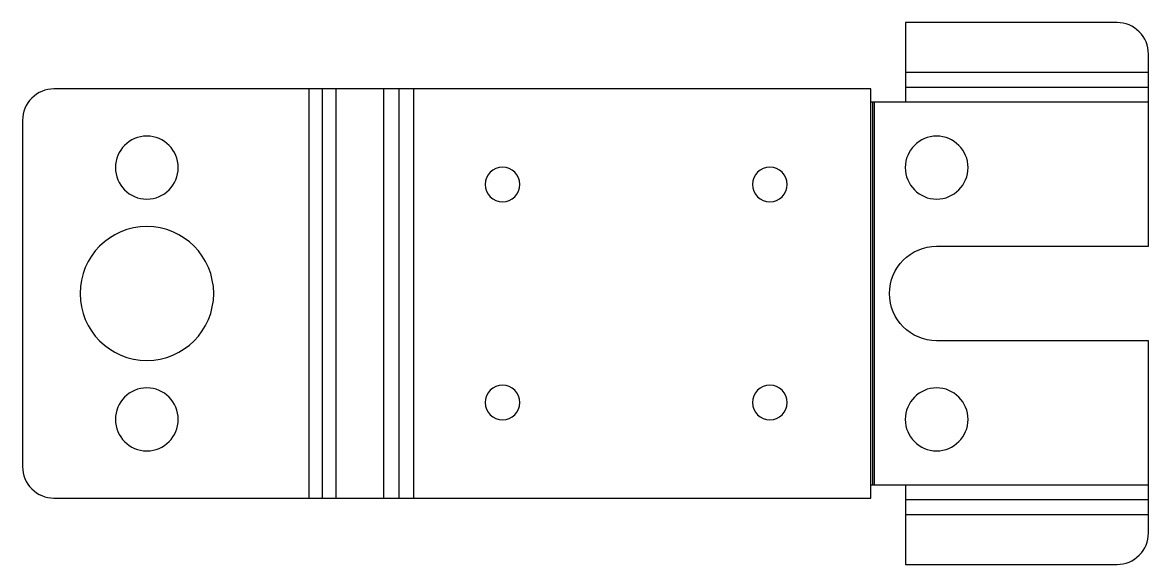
# Model space of a CAD drawing. Header units: inches. Extents: x -0.25 to 8.7, y -0.53 to 3.78.
import ezdxf

# ---------------------------------------------------------------- set-up
doc = ezdxf.new("R2010")
doc.units = ezdxf.units.IN

msp = doc.modelspace()

# ---------------------------------------------------------------- linework, layer by layer
at = {"layer": 'BEND'}
for p, q in [((2.1353, 0), (2.1353, 3.25)), ((2.7413, 3.25), (2.7413, 0)), ((6.7723, 3.2638), (8.7039, 3.2638)), ((6.5091, 3.145), (6.5091, 0.105)), ((8.7039, -0.0138), (6.7723, -0.0138))]:
    msp.add_line(p, q, dxfattribs=at)
at = {"layer": 'BEND_EXTENT'}
for p, q in [((6.7723, 3.3825), (8.7039, 3.3825)), ((2.0298, 0), (2.0298, 3.25)), ((2.2409, 3.25), (2.2409, 0)), ((2.6225, 0), (2.6225, 3.25)), ((2.8601, 3.25), (2.8601, 0)), ((6.4959, 0.105), (6.4959, 3.145)), ((6.5223, 3.145), (6.5223, 0.105)), ((8.7039, 3.145), (6.7723, 3.145)), ((6.7723, 0.105), (8.7039, 0.105)), ((8.7039, -0.1325), (6.7723, -0.1325))]:
    msp.add_line(p, q, dxfattribs=at)
at = {"layer": 'INTERIOR_PROFILES', "extrusion": (0, 0, -1)}
for centre, radius in [((-0.7387, 2.625), 0.25), ((-7.0194, 2.625), 0.25), ((-3.5671, 2.4911), 0.1375), ((-5.693, 2.4911), 0.1375), ((-0.7387, 1.625), 0.5315), ((-3.5671, 0.7589), 0.1375), ((-5.693, 0.7589), 0.1375), ((-0.7387, 0.625), 0.25), ((-7.0194, 0.625), 0.25)]:
    msp.add_circle(centre, radius, dxfattribs=at)
at = {"layer": 'OUTER_PROFILES'}
msp.add_lwpolyline([(8.4539, 3.7775), (6.7723, 3.7775), (6.7723, 3.145), (6.4959, 3.145), (6.4959, 3.25), (0, 3.25, 0.414214), (-0.25, 3), (-0.25, 0.25, 0.414214), (0, 0), (6.4959, 0), (6.4959, 0.105), (6.7723, 0.105), (6.7723, -0.5275), (8.4539, -0.5275, 0.414214), (8.7039, -0.2775), (8.7039, 1.25), (7.0194, 1.25, -1), (7.0194, 2), (8.7039, 2), (8.7039, 3.5275, 0.414214)], format="xyb", close=True, dxfattribs=at)

doc.saveas('drawing.dxf')
